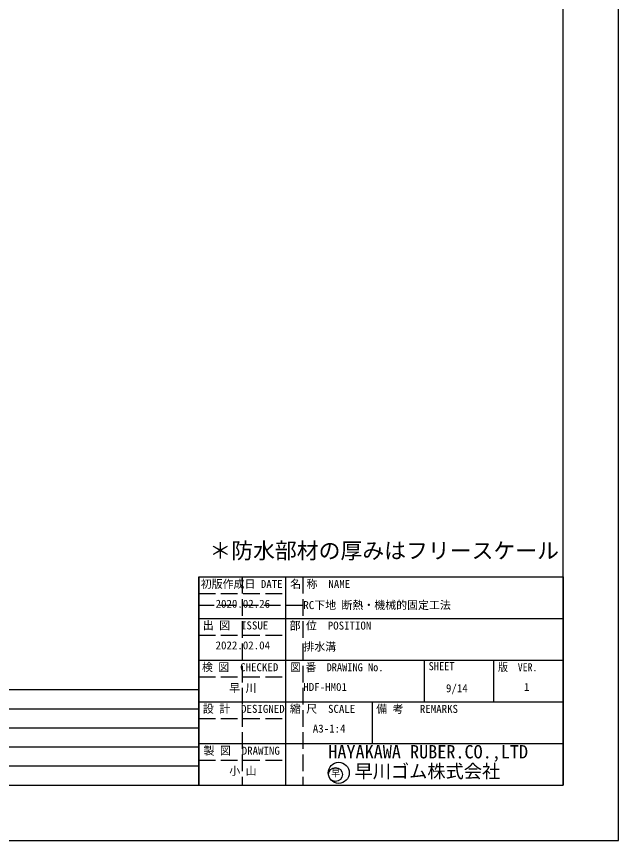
# Model space of a CAD drawing. Units: millimetres, scale not verified. Extents: x -840 to 5880, y -594 to 4158.
# Drawn here: x 4145 to 5880, y -594 to 1782 of the extents above; entities that cross this region are included whole.
import ezdxf
from ezdxf.enums import TextEntityAlignment as Align

# ---------------------------------------------------------------- set-up
doc = ezdxf.new("R2010")
doc.units = ezdxf.units.MM
doc.header["$LTSCALE"] = 4
doc.linetypes.add('DASHED3', pattern=[4, 3, -1])
for name, color, linetype in [('0-4_仮想線', 1, 'DASHED3'), ('0-5_図面枠', 7, 'Continuous'), ('0-7_文字', 7, 'Continuous'), ('0-B_表題欄', 7, 'Continuous'), ('0-D_輪郭線', 2, 'Continuous')]:
    doc.layers.add(name, color=color, linetype=linetype)
doc.styles.add('MS Gothic', font='')
doc.styles.get('MS Gothic').set_extended_font_data('MS Gothic')

# ---------------------------------------------------------------- blocks, each defined once
blk = doc.blocks.new('表題欄(建築)')
at = {"layer": '0-4_仮想線'}
for p, q in [((31.25, 150), (31.25, 0)), ((75, 150), (75, 0)), ((0, 138), (62.5, 138)), ((75, 129.375), (0, 129.375)), ((0, 108), (62.5, 108)), ((0, 78), (62.5, 78)), ((0, 48), (62.5, 48)), ((0, 18), (62.5, 18))]:
    blk.add_line(p, q, dxfattribs=at)
at = {"layer": '0-B_表題欄'}
for p, q in [((0, 150), (262.5, 150)), ((0, 0), (0, 150)), ((62.5, 150), (62.5, 0)), ((262.5, 150), (262.5, 0)), ((0, 120), (62.5, 120)), ((0, 120), (262.5, 120)), ((0, 90), (262.5, 90)), ((162.5, 90), (162.5, 60)), ((212.5, 90), (212.5, 60)), ((0, 60), (262.5, 60)), ((125, 60), (125, 30)), ((0, 30), (262.5, 30))]:
    blk.add_line(p, q, dxfattribs=at)
blk.add_lwpolyline([(0, 150), (0, 0), (262.5, 0)], dxfattribs=at)
for centre, radius in [((100.891, 8.795), 7.598), ((98.573, 7.58), 4.974)]:
    blk.add_circle(centre, radius, dxfattribs=at)
at = {"layer": '0-B_表題欄', "style": 'MS Gothic'}
for s, height, p in [('初版作成日 DATE', 5.773, (1.438, 140.3)), ('名 称  NAME', 5.773, (65.887, 140.3)), ('出 図  ISSUE', 5.773, (2.929, 110.421)), ('部 位  POSITION', 5.773, (65.438, 110.3)), ('検 図  CHECKED', 5.773, (2.296, 80.3)), ('設 計  DESIGNED', 5.773, (2.968, 50.3)), ('縮 尺  SCALE', 5.773, (65.633, 50.3)), ('備 考   REMARKS', 5.773, (127.877, 50.239)), ('製 図  DRAWING', 5.773, (3.418, 20.117)), ('HAYAKAWA RUBER.CO.,LTD', 9.621, (93.337, 16.303)), ('早川ゴム株式会社', 9.621, (112.256, 2.235))]:
    blk.add_text(s, height=height, dxfattribs=at).set_placement(p, align=Align.BOTTOM_LEFT)
for s, height, width, p in [('図 番  DRAWING No.', 5.773, 0.95, (65.956, 80.269)), ('SHEET', 5.773, 0.95, (165.658, 81.061)), ('版\u3000VER.', 5.773, 0.9, (215.722, 80.33)), ('早', 4.99, 0.9, (95.598, 4.671))]:
    blk.add_text(s, height=height, dxfattribs=dict(at, width=width)).set_placement(p, align=Align.BOTTOM_LEFT)

msp = doc.modelspace()

# ---------------------------------------------------------------- linework, layer by layer
at = {"layer": '0-5_図面枠'}
msp.add_lwpolyline([(5880, -594), (5880, 4158), (-840, 4158), (-840, -594)], close=True, dxfattribs=at)
at = {"layer": '0-B_表題欄'}
for p, q in [((2870, -159), (4670, -159)), ((4670, -434), (4670, -159)), ((2870, -214), (4670, -214)), ((2870, -269), (4670, -269)), ((2870, -324), (4670, -324)), ((2870, -379), (4670, -379)), ((2870, -434), (4670, -434))]:
    msp.add_line(p, q, dxfattribs=at)
at = {"layer": '0-D_輪郭線'}
msp.add_lwpolyline([(5720, 3998), (-680, 3998), (-680, -434), (5720, -434)], close=True, dxfattribs=at)

# ---------------------------------------------------------------- block references
at = {"layer": '0-B_表題欄', "xscale": 4, "yscale": 4}
msp.add_blockref('表題欄(建築)', (4670, -434.001), dxfattribs=at)

# ---------------------------------------------------------------- texts
at = {"layer": '0-7_文字', "style": 'MS Gothic'}
msp.add_text('＊防水部材の厚みはフリースケール', height=46.18, dxfattribs=at).set_placement((4700.528, 204.957), align=Align.BOTTOM_LEFT)
at = {"layer": '0-B_表題欄', "style": 'MS Gothic'}
for s, p in [('2020.02.26', (4718.492, 70.243)), ('RC下地 断熱・機械的固定工法', (4971.474, 66.346)), ('2022.02.04', (4718.492, -49.757)), ('排水溝', (4971.717, -53.532)), ('早 川', (4757.843, -172.681)), ('HDF-HM01', (4971.474, -169.755)), ('9/14', (5382.584, -173.41)), ('1', (5607.449, -169.757)), ('A3-1:4', (4998.706, -289.757)), ('小 山', (4757.964, -411.828))]:
    msp.add_text(s, height=23.09, dxfattribs=at).set_placement(p, align=Align.BOTTOM_LEFT)

doc.saveas('drawing.dxf')
